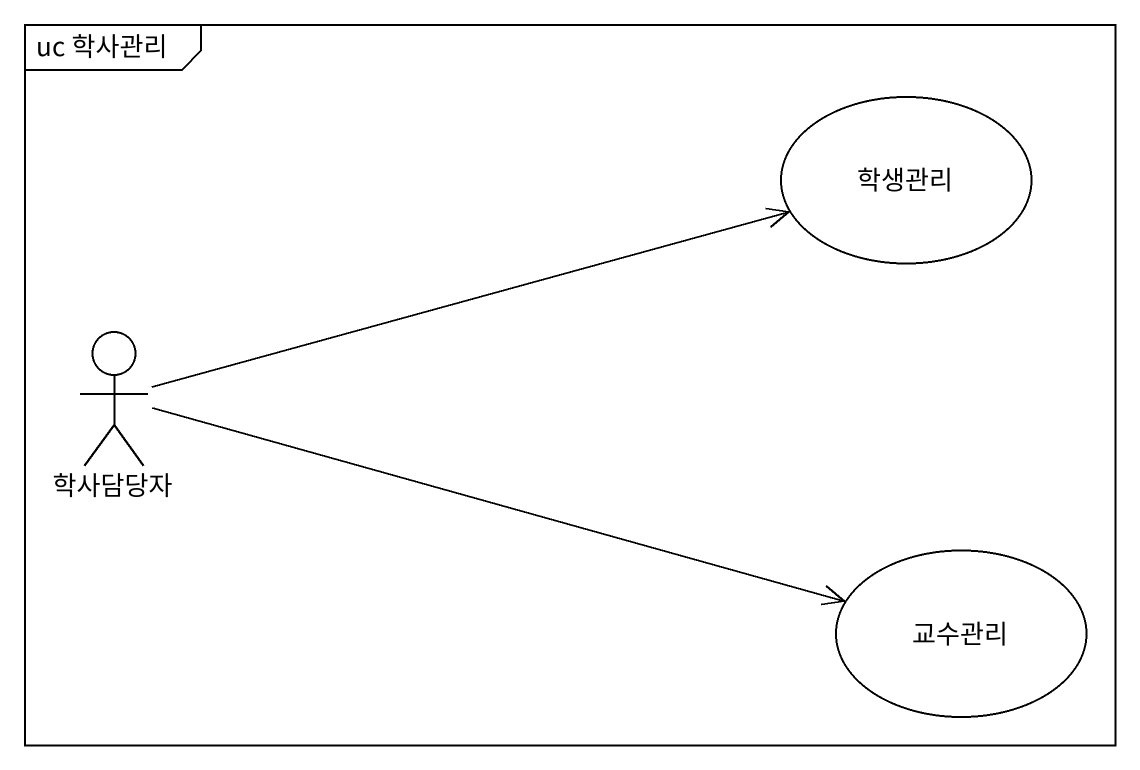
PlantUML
@startuml
mainframe uc 학사관리
usecase 학생관리
actor 학사담당자
usecase 교수관리
학사담당자 -right-> 학생관리
학사담당자 -right-> 교수관리
@enduml
